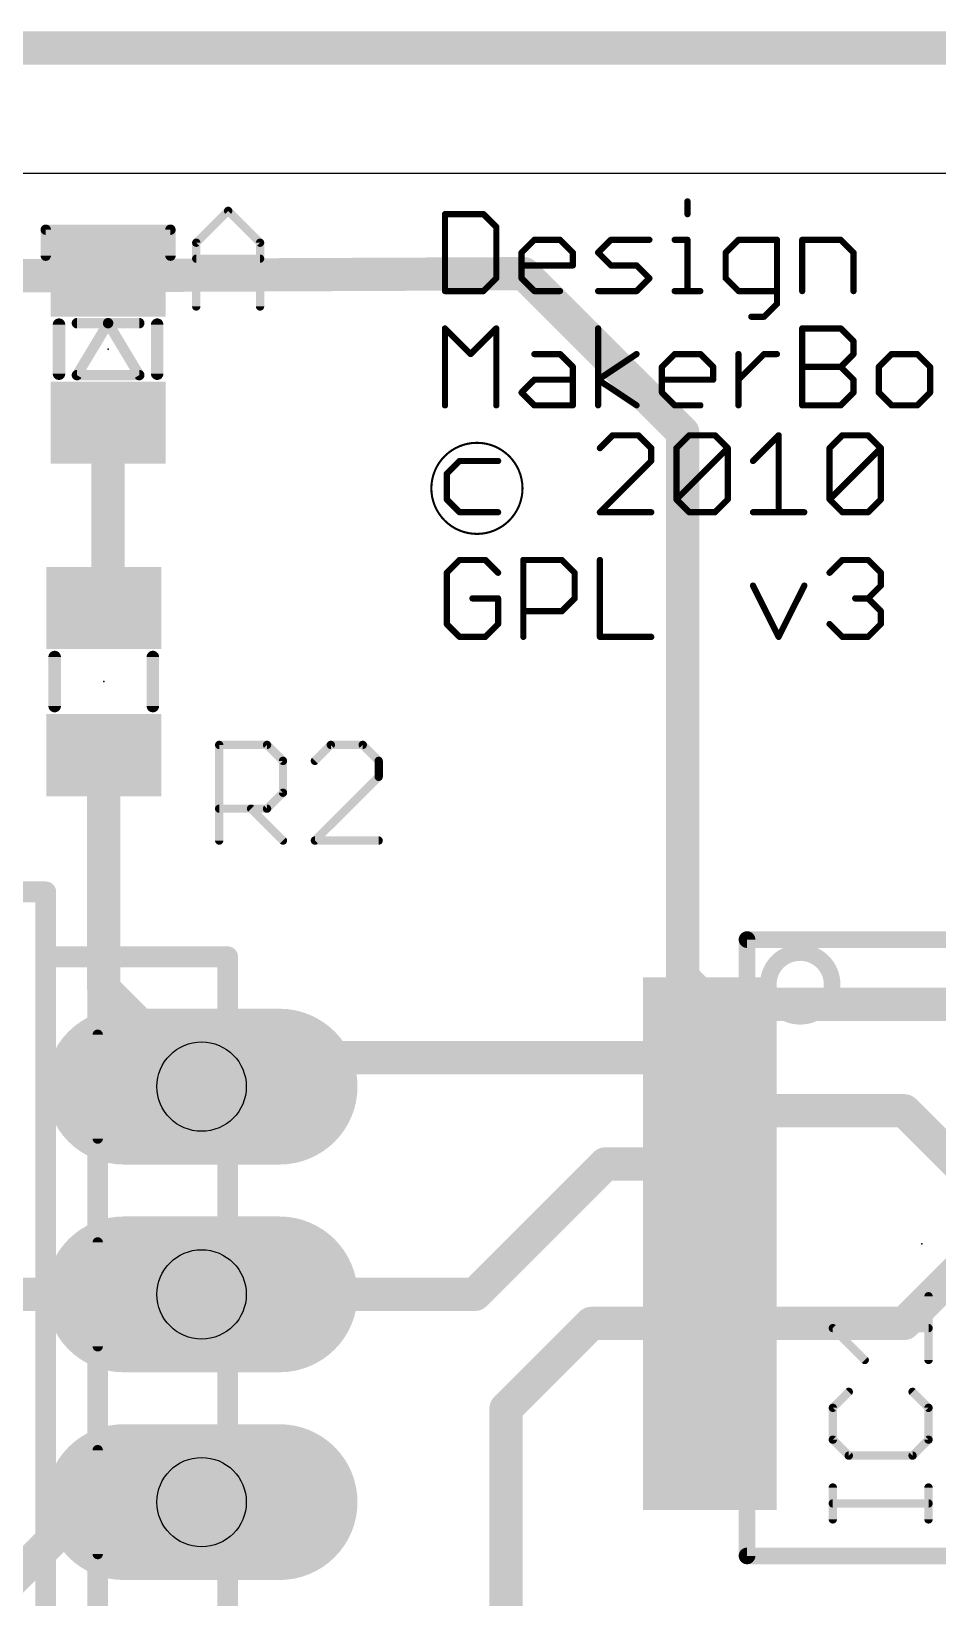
# Model space of a CAD drawing. Extents: x 16.3 to 54.1, y 16.1 to 48.5.
# Drawn here: x 28.49 to 39.56, y 29.31 to 48.46 of the extents above; entities that cross this region are included whole.
import ezdxf

# ---------------------------------------------------------------- set-up
doc = ezdxf.new("R2010")
doc.units = 0
for name, color, linetype in [('1', 14, 'CONTINUOUS'), ('16', 174, 'CONTINUOUS'), ('17', 94, 'CONTINUOUS'), ('20', 178, 'CONTINUOUS'), ('21', 251, 'CONTINUOUS'), ('23', 178, 'CONTINUOUS'), ('25', 251, 'CONTINUOUS'), ('29', 251, 'CONTINUOUS'), ('30', 251, 'CONTINUOUS'), ('31', 251, 'CONTINUOUS'), ('44', 251, 'CONTINUOUS'), ('49', 251, 'CONTINUOUS'), ('51', 251, 'CONTINUOUS')]:
    doc.layers.add(name, color=color, linetype=linetype)

# ---------------------------------------------------------------- blocks, each defined once
blk = doc.blocks.new('RECT')
blk.add_solid([(-0.5, -0.5), (0.5, -0.5), (-0.5, 0.5), (0.5, 0.5)])
blk = doc.blocks.new('LONGP100')
at = {"const_width": 1}
blk.add_lwpolyline([(-0.5, 0), (0.5, 0)], dxfattribs=at)
at = {"const_width": 0.5}
for points in [[(-0.5, 0.25, 1), (-0.5, -0.25)], [(0.5, -0.25, 1), (0.5, 0.25)]]:
    blk.add_lwpolyline(points, format="xyb", dxfattribs=at)

msp = doc.modelspace()

# ---------------------------------------------------------------- linework, layer by layer
at = {"layer": '1', "const_width": 0.4064}
for points in [[(16.51, 48.26), (53.34, 48.26)], [(29.427, 45.477), (26.961, 45.477)], [(34.51, 45.5), (29.427, 45.477)], [(36.449, 43.561), (34.51, 45.5)], [(29.427, 41.416), (29.427, 43.677)], [(36.449, 36.896), (36.449, 43.561)], [(29.374, 41.413), (29.427, 41.416)], [(29.374, 36.756), (29.374, 39.613)], [(36.78, 36.565), (36.449, 36.896)], [(29.374, 36.756), (30.57, 35.56)], [(42.84, 36.565), (36.78, 36.565)], [(30.57, 35.56), (30.925, 35.915)], [(30.925, 35.915), (36.78, 35.915)], [(39.157, 35.265), (36.78, 35.265)], [(40.457, 33.965), (39.157, 35.265)], [(33.909, 33.02), (35.504, 34.615)], [(35.504, 34.615), (36.78, 34.615)], [(39.157, 32.665), (40.457, 33.965)], [(28.067, 33.02), (30.57, 33.02)], [(30.57, 33.02), (33.909, 33.02)], [(34.29, 31.623), (35.332, 32.665)], [(35.332, 32.665), (36.78, 32.665)], [(36.78, 32.665), (39.157, 32.665)], [(34.29, 28.575), (34.29, 31.623)], [(27.686, 28.956), (29.21, 30.48)], [(29.21, 30.48), (30.57, 30.48)]]:
    msp.add_lwpolyline(points, dxfattribs=at)
at = {"layer": '1', "const_width": 0.2032}
for points in [[(29.4265, 45.5786, 1), (29.4275, 45.3754)], [(29.427, 45.3754, 1), (29.427, 45.5786)], [(34.5818, 45.5718, 1), (34.4382, 45.4282)], [(34.5105, 45.3984, 1), (34.5095, 45.6016)], [(29.5286, 43.677, 1), (29.3254, 43.677)], [(36.5506, 43.561, 1), (36.3474, 43.561)], [(36.3772, 43.4892, 1), (36.5208, 43.6328)], [(29.3683, 41.5144, 1), (29.3797, 41.3116)], [(29.4327, 41.3146, 1), (29.4213, 41.5174)], [(29.3254, 41.416, 1), (29.5286, 41.416)], [(29.4756, 39.613, 1), (29.2724, 39.613)], [(36.3474, 36.896, 1), (36.5506, 36.896)], [(36.5208, 36.9678, 1), (36.3772, 36.8242)], [(29.2724, 36.756, 1), (29.4756, 36.756)], [(29.4458, 36.8278, 1), (29.3022, 36.6842)], [(36.78, 36.6666, 1), (36.78, 36.4634)], [(36.7082, 36.4932, 1), (36.8518, 36.6368)], [(30.925, 36.0166, 1), (30.925, 35.8134)], [(30.9968, 35.8432, 1), (30.8532, 35.9868)], [(36.78, 35.8134, 1), (36.78, 36.0166)], [(30.4982, 35.6318, 1), (30.6418, 35.4882)], [(30.4982, 35.4882, 1), (30.6418, 35.6318)], [(36.78, 35.3666, 1), (36.78, 35.1634)], [(39.2288, 35.3368, 1), (39.0852, 35.1932)], [(39.157, 35.1634, 1), (39.157, 35.3666)], [(35.504, 34.7166, 1), (35.504, 34.5134)], [(35.5758, 34.5432, 1), (35.4322, 34.6868)], [(36.78, 34.5134, 1), (36.78, 34.7166)], [(30.57, 33.1216, 1), (30.57, 32.9184)], [(30.57, 32.9184, 1), (30.57, 33.1216)], [(33.8372, 33.0918, 1), (33.9808, 32.9482)], [(33.909, 32.9184, 1), (33.909, 33.1216)], [(35.332, 32.7666, 1), (35.332, 32.5634)], [(35.4038, 32.5932, 1), (35.2602, 32.7368)], [(36.78, 32.7666, 1), (36.78, 32.5634)], [(36.78, 32.5634, 1), (36.78, 32.7666)], [(39.0852, 32.7368, 1), (39.2288, 32.5932)], [(39.157, 32.5634, 1), (39.157, 32.7666)], [(34.3916, 31.623, 1), (34.1884, 31.623)], [(34.2182, 31.6948, 1), (34.3618, 31.5512)], [(29.21, 30.5816, 1), (29.21, 30.3784)], [(29.2818, 30.4082, 1), (29.1382, 30.5518)], [(30.57, 30.3784, 1), (30.57, 30.5816)]]:
    msp.add_lwpolyline(points, format="xyb", dxfattribs=at)
at = {"layer": '16', "const_width": 0.4064}
msp.add_lwpolyline([(16.51, 48.26), (53.34, 48.26)], dxfattribs=at)
at = {"layer": '20'}
msp.add_line((53.518, 46.726), (18.124, 46.726), dxfattribs=at)
at = {"layer": '21'}
for points, const_width in [([(36.5074, 46.3845), (36.5074, 46.2277)], 0.0762), ([(33.5441, 46.2277), (33.5441, 45.2871)], 0.0762), ([(34.0144, 46.2277), (33.5441, 46.2277)], 0.0762), ([(34.1712, 46.0709), (34.0144, 46.2277)], 0.0762), ([(28.665, 45.72), (28.665, 46.0375)], 0.127), ([(28.665, 46.0375), (30.189, 46.0375)], 0.127), ([(30.189, 46.0375), (30.189, 45.72)], 0.127), ([(34.1712, 45.4439), (34.1712, 46.0709)], 0.0762), ([(34.4796, 45.7574), (34.6364, 45.9142)], 0.0762), ([(34.4796, 45.4439), (34.4796, 45.7574)], 0.0762), ([(34.6364, 45.9142), (34.9499, 45.9142)], 0.0762), ([(34.9499, 45.9142), (35.1067, 45.7574)], 0.0762), ([(35.1067, 45.7574), (35.1067, 45.6006)], 0.0762), ([(35.4151, 45.7574), (35.5719, 45.9142)], 0.0762), ([(35.5719, 45.6006), (35.4151, 45.7574)], 0.0762), ([(35.5719, 45.9142), (36.0422, 45.9142)], 0.0762), ([(36.3507, 45.9142), (36.5074, 45.9142)], 0.0762), ([(36.5074, 45.9142), (36.5074, 45.2871)], 0.0762), ([(37.1311, 45.9142), (36.9743, 45.7574)], 0.0762), ([(36.9743, 45.7574), (36.9743, 45.4439)], 0.0762), ([(37.6014, 45.9142), (37.1311, 45.9142)], 0.0762), ([(37.6014, 45.1303), (37.6014, 45.9142)], 0.0762), ([(37.9099, 45.2871), (37.9099, 45.9142)], 0.0762), ([(37.9099, 45.9142), (38.3802, 45.9142)], 0.0762), ([(38.3802, 45.9142), (38.5369, 45.7574)], 0.0762), ([(38.5369, 45.7574), (38.5369, 45.2871)], 0.0762), ([(35.1067, 45.6006), (34.4796, 45.6006)], 0.0762), ([(35.8854, 45.6006), (35.5719, 45.6006)], 0.0762), ([(36.0422, 45.4439), (35.8854, 45.6006)], 0.0762), ([(34.0144, 45.2871), (34.1712, 45.4439)], 0.0762), ([(34.6364, 45.2871), (34.4796, 45.4439)], 0.0762), ([(35.8854, 45.2871), (36.0422, 45.4439)], 0.0762), ([(36.9743, 45.4439), (37.1311, 45.2871)], 0.0762), ([(33.5441, 45.2871), (34.0144, 45.2871)], 0.0762), ([(34.9499, 45.2871), (34.6364, 45.2871)], 0.0762), ([(35.4151, 45.2871), (35.8854, 45.2871)], 0.0762), ([(36.3507, 45.2871), (36.6642, 45.2871)], 0.0762), ([(37.1311, 45.2871), (37.6014, 45.2871)], 0.0762), ([(37.2879, 44.9736), (37.4446, 44.9736)], 0.0762), ([(37.4446, 44.9736), (37.6014, 45.1303)], 0.0762), ([(28.827, 44.277), (28.827, 44.877)], 0.1524), ([(29.427, 44.8945), (29.046, 44.8945)], 0.127), ([(29.427, 44.8945), (29.046, 44.2595)], 0.127), ([(29.808, 44.8945), (29.427, 44.8945)], 0.127), ([(29.808, 44.2595), (29.427, 44.8945)], 0.127), ([(30.027, 44.277), (30.027, 44.877)], 0.1524), ([(33.5441, 43.8901), (33.5441, 44.8307)], 0.0762), ([(33.5441, 44.8307), (33.8576, 44.5172)], 0.0762), ([(33.8576, 44.5172), (34.1712, 44.8307)], 0.0762), ([(34.1712, 44.8307), (34.1712, 43.8901)], 0.0762), ([(35.4151, 43.8901), (35.4151, 44.8307)], 0.0762), ([(37.9098, 43.8901), (37.9098, 44.8307)], 0.0762), ([(37.9098, 44.8307), (38.3802, 44.8307)], 0.0762), ([(38.3802, 44.8307), (38.5369, 44.6739)], 0.0762), ([(38.5369, 44.6739), (38.5369, 44.5172)], 0.0762), ([(34.6364, 44.5172), (34.9499, 44.5172)], 0.0762), ([(34.9499, 44.5172), (35.1067, 44.3604)], 0.0762), ([(35.4151, 44.2036), (35.8854, 44.5172)], 0.0762), ([(36.1947, 44.3604), (36.3515, 44.5172)], 0.0762), ([(36.3515, 44.5172), (36.665, 44.5172)], 0.0762), ([(36.665, 44.5172), (36.8218, 44.3604)], 0.0762), ([(37.1303, 43.8901), (37.1303, 44.5172)], 0.0762), ([(37.1303, 44.2036), (37.4438, 44.5172)], 0.0762), ([(37.4438, 44.5172), (37.6006, 44.5172)], 0.0762), ([(38.5369, 44.5172), (38.3802, 44.3604)], 0.0762), ([(39.0021, 44.5172), (38.8454, 44.3604)], 0.0762), ([(39.3157, 44.5172), (39.0021, 44.5172)], 0.0762), ([(39.4724, 44.3604), (39.3157, 44.5172)], 0.0762), ([(29.046, 44.2595), (29.808, 44.2595)], 0.127), ([(34.4796, 44.0469), (34.6364, 44.2036)], 0.0762), ([(34.6364, 44.2036), (35.1067, 44.2036)], 0.0762), ([(35.1067, 44.3604), (35.1067, 43.8901)], 0.0762), ([(35.8854, 43.8901), (35.4151, 44.2036)], 0.0762), ([(36.1947, 44.0469), (36.1947, 44.3604)], 0.0762), ([(36.8218, 44.2036), (36.1947, 44.2036)], 0.0762), ([(36.8218, 44.3604), (36.8218, 44.2036)], 0.0762), ([(37.9098, 44.3604), (38.3802, 44.3604)], 0.0762), ([(38.3802, 44.3604), (38.5369, 44.2036)], 0.0762), ([(38.5369, 44.2036), (38.5369, 44.0469)], 0.0762), ([(38.8454, 44.3604), (38.8454, 44.0469)], 0.0762), ([(39.4724, 44.0469), (39.4724, 44.3604)], 0.0762), ([(34.6364, 43.8901), (34.4796, 44.0469)], 0.0762), ([(36.3515, 43.8901), (36.1947, 44.0469)], 0.0762), ([(38.5369, 44.0469), (38.3802, 43.8901)], 0.0762), ([(38.8454, 44.0469), (39.0021, 43.8901)], 0.0762), ([(39.3157, 43.8901), (39.4724, 44.0469)], 0.0762), ([(35.1067, 43.8901), (34.6364, 43.8901)], 0.0762), ([(36.665, 43.8901), (36.3515, 43.8901)], 0.0762), ([(38.3802, 43.8901), (37.9098, 43.8901)], 0.0762), ([(39.0021, 43.8901), (39.3157, 43.8901)], 0.0762), ([(35.5939, 43.5237), (35.4371, 43.3669)], 0.0762), ([(35.9074, 43.5237), (35.5939, 43.5237)], 0.0762), ([(36.0642, 43.3669), (35.9074, 43.5237)], 0.0762), ([(36.3727, 43.3669), (36.5294, 43.5237)], 0.0762), ([(36.5294, 43.5237), (36.843, 43.5237)], 0.0762), ([(36.843, 43.5237), (36.9997, 43.3669)], 0.0762), ([(37.3082, 43.2102), (37.6217, 43.5237)], 0.0762), ([(37.6217, 43.5237), (37.6217, 42.5831)], 0.0762), ([(38.2437, 43.3669), (38.4005, 43.5237)], 0.0762), ([(38.4005, 43.5237), (38.714, 43.5237)], 0.0762), ([(38.714, 43.5237), (38.8708, 43.3669)], 0.0762), ([(36.0642, 43.2102), (36.0642, 43.3669)], 0.0762), ([(36.3727, 42.7399), (36.3727, 43.3669)], 0.0762), ([(36.3727, 42.7399), (36.9997, 43.3669)], 0.0762), ([(36.9997, 43.3669), (36.9997, 42.7399)], 0.0762), ([(38.2437, 42.7399), (38.2437, 43.3669)], 0.0762), ([(38.2437, 42.7399), (38.8708, 43.3669)], 0.0762), ([(38.8708, 43.3669), (38.8708, 42.7399)], 0.0762), ([(33.7229, 43.2102), (33.5661, 43.0534)], 0.0762), ([(33.5661, 43.0534), (33.5661, 42.7399)], 0.0762), ([(34.1932, 43.2102), (33.7229, 43.2102)], 0.0762), ([(35.4371, 42.5831), (36.0642, 43.2102)], 0.0762), ([(33.5661, 42.7399), (33.7229, 42.5831)], 0.0762), ([(36.5294, 42.5831), (36.3727, 42.7399)], 0.0762), ([(36.9997, 42.7399), (36.843, 42.5831)], 0.0762), ([(38.4005, 42.5831), (38.2437, 42.7399)], 0.0762), ([(38.8708, 42.7399), (38.714, 42.5831)], 0.0762), ([(33.7229, 42.5831), (34.1932, 42.5831)], 0.0762), ([(36.0642, 42.5831), (35.4371, 42.5831)], 0.0762), ([(36.843, 42.5831), (36.5294, 42.5831)], 0.0762), ([(37.3082, 42.5831), (37.9352, 42.5831)], 0.0762), ([(38.714, 42.5831), (38.4005, 42.5831)], 0.0762), ([(33.7229, 41.9997), (33.5661, 41.8429)], 0.0762), ([(34.0364, 41.9997), (33.7229, 41.9997)], 0.0762), ([(34.1932, 41.8429), (34.0364, 41.9997)], 0.0762), ([(34.5016, 41.0591), (34.5016, 41.9997)], 0.0762), ([(34.5016, 41.9997), (34.9719, 41.9997)], 0.0762), ([(34.9719, 41.9997), (35.1287, 41.8429)], 0.0762), ([(35.4371, 41.9997), (35.4371, 41.0591)], 0.0762), ([(38.2437, 41.8429), (38.4005, 41.9997)], 0.0762), ([(38.4005, 41.9997), (38.714, 41.9997)], 0.0762), ([(38.714, 41.9997), (38.8708, 41.8429)], 0.0762), ([(33.5661, 41.8429), (33.5661, 41.2159)], 0.0762), ([(35.1287, 41.8429), (35.1287, 41.5294)], 0.0762), ([(38.8708, 41.8429), (38.8708, 41.6862)], 0.0762), ([(34.1932, 41.5294), (33.8796, 41.5294)], 0.0762), ([(34.1932, 41.2159), (34.1932, 41.5294)], 0.0762), ([(35.1287, 41.5294), (34.9719, 41.3726)], 0.0762), ([(37.3082, 41.6862), (37.6217, 41.0591)], 0.0762), ([(37.6217, 41.0591), (37.9352, 41.6862)], 0.0762), ([(38.714, 41.5294), (38.5572, 41.5294)], 0.0762), ([(38.8708, 41.6862), (38.714, 41.5294)], 0.0762), ([(38.714, 41.5294), (38.8708, 41.3726)], 0.0762), ([(34.9719, 41.3726), (34.5016, 41.3726)], 0.0762), ([(38.8708, 41.3726), (38.8708, 41.2159)], 0.0762), ([(33.5661, 41.2159), (33.7229, 41.0591)], 0.0762), ([(34.0364, 41.0591), (34.1932, 41.2159)], 0.0762), ([(38.4005, 41.0591), (38.2437, 41.2159)], 0.0762), ([(38.8708, 41.2159), (38.714, 41.0591)], 0.0762), ([(33.7229, 41.0591), (34.0364, 41.0591)], 0.0762), ([(35.4371, 41.0591), (36.0642, 41.0591)], 0.0762), ([(38.714, 41.0591), (38.4005, 41.0591)], 0.0762), ([(28.774, 40.813), (28.774, 40.213)], 0.1524), ([(29.974, 40.813), (29.974, 40.213)], 0.1524), ([(28.665, 37.9413), (17.0762, 37.9413)], 0.254), ([(28.665, 25.5587), (28.665, 37.9413)], 0.254), ([(37.235, 37.358), (42.385, 37.358)], 0.2032), ([(42.385, 29.822), (37.235, 29.822)], 0.2032)]:
    msp.add_lwpolyline(points, dxfattribs=dict(at, const_width=const_width))
for points, const_width in [([(36.5265, 46.3845, 1), (36.4884, 46.3845)], 0.0381), ([(33.5441, 46.2468, 1), (33.5441, 46.2087)], 0.0381), ([(33.5632, 46.2277, 1), (33.5251, 46.2277)], 0.0381), ([(34.0279, 46.2412, 1), (34.0009, 46.2142)], 0.0381), ([(34.0144, 46.2087, 1), (34.0144, 46.2468)], 0.0381), ([(36.4884, 46.2277, 1), (36.5265, 46.2277)], 0.0381), ([(28.665, 46.0693, 1), (28.665, 46.0057)], 0.0635), ([(28.6968, 46.0375, 1), (28.6333, 46.0375)], 0.0635), ([(30.2207, 46.0375, 1), (30.1573, 46.0375)], 0.0635), ([(30.189, 46.0057, 1), (30.189, 46.0693)], 0.0635), ([(34.1902, 46.0709, 1), (34.1521, 46.0709)], 0.0381), ([(34.1577, 46.0575, 1), (34.1846, 46.0844)], 0.0381), ([(34.4987, 45.7574, 1), (34.4606, 45.7574)], 0.0381), ([(34.4661, 45.7709, 1), (34.4931, 45.7439)], 0.0381), ([(34.6364, 45.9332, 1), (34.6364, 45.8951)], 0.0381), ([(34.6499, 45.9007, 1), (34.6229, 45.9276)], 0.0381), ([(34.9634, 45.9276, 1), (34.9364, 45.9007)], 0.0381), ([(34.9499, 45.8951, 1), (34.9499, 45.9332)], 0.0381), ([(35.1257, 45.7574, 1), (35.0876, 45.7574)], 0.0381), ([(35.0932, 45.7439, 1), (35.1202, 45.7709)], 0.0381), ([(35.4286, 45.7709, 1), (35.4017, 45.7439)], 0.0381), ([(35.4017, 45.7709, 1), (35.4286, 45.7439)], 0.0381), ([(35.5719, 45.9332, 1), (35.5719, 45.8951)], 0.0381), ([(35.5854, 45.9007, 1), (35.5584, 45.9276)], 0.0381), ([(36.0422, 45.8951, 1), (36.0422, 45.9332)], 0.0381), ([(36.3507, 45.9332, 1), (36.3507, 45.8951)], 0.0381), ([(36.5265, 45.9142, 1), (36.4884, 45.9142)], 0.0381), ([(36.5074, 45.8951, 1), (36.5074, 45.9332)], 0.0381), ([(36.9609, 45.7709, 1), (36.9878, 45.7439)], 0.0381), ([(36.9934, 45.7574, 1), (36.9553, 45.7574)], 0.0381), ([(37.1311, 45.9332, 1), (37.1311, 45.8951)], 0.0381), ([(37.1446, 45.9007, 1), (37.1176, 45.9276)], 0.0381), ([(37.6205, 45.9142, 1), (37.5824, 45.9142)], 0.0381), ([(37.6014, 45.8951, 1), (37.6014, 45.9332)], 0.0381), ([(37.9289, 45.9142, 1), (37.8908, 45.9142)], 0.0381), ([(37.9099, 45.9332, 1), (37.9099, 45.8951)], 0.0381), ([(38.3936, 45.9276, 1), (38.3667, 45.9007)], 0.0381), ([(38.3802, 45.8951, 1), (38.3802, 45.9332)], 0.0381), ([(38.556, 45.7574, 1), (38.5179, 45.7574)], 0.0381), ([(38.5235, 45.7439, 1), (38.5504, 45.7709)], 0.0381), ([(28.6333, 45.72, 1), (28.6968, 45.72)], 0.0635), ([(30.1573, 45.72, 1), (30.2207, 45.72)], 0.0635), ([(34.4796, 45.6197, 1), (34.4796, 45.5816)], 0.0381), ([(35.0876, 45.6006, 1), (35.1257, 45.6006)], 0.0381), ([(35.1067, 45.5816, 1), (35.1067, 45.6197)], 0.0381), ([(35.5719, 45.6197, 1), (35.5719, 45.5816)], 0.0381), ([(35.5584, 45.5872, 1), (35.5854, 45.6141)], 0.0381), ([(35.8989, 45.6141, 1), (35.872, 45.5872)], 0.0381), ([(35.8854, 45.5816, 1), (35.8854, 45.6197)], 0.0381), ([(34.1521, 45.4439, 1), (34.1902, 45.4439)], 0.0381), ([(34.1846, 45.4304, 1), (34.1577, 45.4573)], 0.0381), ([(34.4931, 45.4573, 1), (34.4661, 45.4304)], 0.0381), ([(34.4606, 45.4439, 1), (34.4987, 45.4439)], 0.0381), ([(36.0557, 45.4304, 1), (36.0287, 45.4573)], 0.0381), ([(36.0287, 45.4304, 1), (36.0557, 45.4573)], 0.0381), ([(36.9878, 45.4573, 1), (36.9609, 45.4304)], 0.0381), ([(36.9553, 45.4439, 1), (36.9934, 45.4439)], 0.0381), ([(33.5441, 45.3062, 1), (33.5441, 45.2681)], 0.0381), ([(33.5251, 45.2871, 1), (33.5632, 45.2871)], 0.0381), ([(34.0009, 45.3006, 1), (34.0279, 45.2736)], 0.0381), ([(34.0144, 45.2681, 1), (34.0144, 45.3062)], 0.0381), ([(34.6364, 45.3062, 1), (34.6364, 45.2681)], 0.0381), ([(34.6229, 45.2736, 1), (34.6499, 45.3006)], 0.0381), ([(34.9499, 45.2681, 1), (34.9499, 45.3062)], 0.0381), ([(35.4151, 45.3062, 1), (35.4151, 45.2681)], 0.0381), ([(35.872, 45.3006, 1), (35.8989, 45.2736)], 0.0381), ([(35.8854, 45.2681, 1), (35.8854, 45.3062)], 0.0381), ([(36.3507, 45.3062, 1), (36.3507, 45.2681)], 0.0381), ([(36.4884, 45.2871, 1), (36.5265, 45.2871)], 0.0381), ([(36.6642, 45.2681, 1), (36.6642, 45.3062)], 0.0381), ([(37.1311, 45.3062, 1), (37.1311, 45.2681)], 0.0381), ([(37.1176, 45.2736, 1), (37.1446, 45.3006)], 0.0381), ([(37.6014, 45.2681, 1), (37.6014, 45.3062)], 0.0381), ([(37.8908, 45.2871, 1), (37.9289, 45.2871)], 0.0381), ([(38.5179, 45.2871, 1), (38.556, 45.2871)], 0.0381), ([(37.2879, 44.9926, 1), (37.2879, 44.9545)], 0.0381), ([(37.4446, 44.9545, 1), (37.4446, 44.9926)], 0.0381), ([(37.5824, 45.1303, 1), (37.6205, 45.1303)], 0.0381), ([(37.6149, 45.1169, 1), (37.5879, 45.1438)], 0.0381), ([(28.8651, 44.877, 1), (28.7889, 44.877)], 0.0762), ([(29.046, 44.9263, 1), (29.046, 44.8627)], 0.0635), ([(29.427, 44.9263, 1), (29.427, 44.8627)], 0.0635), ([(29.4542, 44.9108, 1), (29.3998, 44.8782)], 0.0635), ([(29.4542, 44.8782, 1), (29.3998, 44.9108)], 0.0635), ([(29.427, 44.8627, 1), (29.427, 44.9263)], 0.0635), ([(29.808, 44.8627, 1), (29.808, 44.9263)], 0.0635), ([(30.0651, 44.877, 1), (29.9889, 44.877)], 0.0762), ([(33.5576, 44.8442, 1), (33.5306, 44.8172)], 0.0381), ([(33.5632, 44.8307, 1), (33.5251, 44.8307)], 0.0381), ([(34.1902, 44.8307, 1), (34.1521, 44.8307)], 0.0381), ([(34.1846, 44.8172, 1), (34.1577, 44.8442)], 0.0381), ([(35.4342, 44.8307, 1), (35.3961, 44.8307)], 0.0381), ([(37.4312, 44.987, 1), (37.4581, 44.9601)], 0.0381), ([(37.9098, 44.8498, 1), (37.9098, 44.8117)], 0.0381), ([(37.9289, 44.8307, 1), (37.8908, 44.8307)], 0.0381), ([(38.3936, 44.8442, 1), (38.3667, 44.8172)], 0.0381), ([(38.3802, 44.8117, 1), (38.3802, 44.8498)], 0.0381), ([(38.556, 44.6739, 1), (38.5179, 44.6739)], 0.0381), ([(38.5234, 44.6605, 1), (38.5504, 44.6874)], 0.0381), ([(33.8442, 44.5306, 1), (33.8711, 44.5037)], 0.0381), ([(33.8442, 44.5037, 1), (33.8711, 44.5306)], 0.0381), ([(34.6364, 44.5362, 1), (34.6364, 44.4981)], 0.0381), ([(34.9634, 44.5306, 1), (34.9364, 44.5037)], 0.0381), ([(34.9499, 44.4981, 1), (34.9499, 44.5362)], 0.0381), ([(35.896, 44.5013, 1), (35.8749, 44.533)], 0.0381), ([(36.3515, 44.5362, 1), (36.3515, 44.4981)], 0.0381), ([(36.365, 44.5037, 1), (36.338, 44.5306)], 0.0381), ([(36.6785, 44.5306, 1), (36.6516, 44.5037)], 0.0381), ([(36.665, 44.4981, 1), (36.665, 44.5362)], 0.0381), ([(37.1493, 44.5172, 1), (37.1112, 44.5172)], 0.0381), ([(37.4438, 44.5362, 1), (37.4438, 44.4981)], 0.0381), ([(37.4573, 44.5037, 1), (37.4303, 44.5306)], 0.0381), ([(37.6006, 44.4981, 1), (37.6006, 44.5362)], 0.0381), ([(38.5179, 44.5172, 1), (38.556, 44.5172)], 0.0381), ([(38.5504, 44.5037, 1), (38.5234, 44.5306)], 0.0381), ([(39.0021, 44.5362, 1), (39.0021, 44.4981)], 0.0381), ([(39.0156, 44.5037, 1), (38.9887, 44.5306)], 0.0381), ([(39.3291, 44.5306, 1), (39.3022, 44.5037)], 0.0381), ([(39.3157, 44.4981, 1), (39.3157, 44.5362)], 0.0381), ([(28.7889, 44.277, 1), (28.8651, 44.277)], 0.0762), ([(29.046, 44.2913, 1), (29.046, 44.2278)], 0.0635), ([(29.0188, 44.2758, 1), (29.0732, 44.2432)], 0.0635), ([(29.7808, 44.2432, 1), (29.8352, 44.2758)], 0.0635), ([(29.808, 44.2278, 1), (29.808, 44.2913)], 0.0635), ([(29.9889, 44.277, 1), (30.0651, 44.277)], 0.0762), ([(34.6364, 44.2227, 1), (34.6364, 44.1846)], 0.0381), ([(34.6499, 44.1902, 1), (34.6229, 44.2171)], 0.0381), ([(35.1257, 44.3604, 1), (35.0876, 44.3604)], 0.0381), ([(35.0932, 44.3469, 1), (35.1202, 44.3739)], 0.0381), ([(35.1067, 44.1846, 1), (35.1067, 44.2227)], 0.0381), ([(35.4257, 44.2195, 1), (35.4046, 44.1878)], 0.0381), ([(36.2138, 44.3604, 1), (36.1757, 44.3604)], 0.0381), ([(36.1813, 44.3739, 1), (36.2082, 44.3469)], 0.0381), ([(36.1947, 44.2227, 1), (36.1947, 44.1846)], 0.0381), ([(36.8409, 44.3604, 1), (36.8028, 44.3604)], 0.0381), ([(36.8083, 44.3469, 1), (36.8353, 44.3739)], 0.0381), ([(36.8218, 44.1846, 1), (36.8218, 44.2227)], 0.0381), ([(37.9098, 44.3795, 1), (37.9098, 44.3414)], 0.0381), ([(38.3936, 44.3739, 1), (38.3667, 44.3469)], 0.0381), ([(38.3667, 44.3739, 1), (38.3936, 44.3469)], 0.0381), ([(38.3802, 44.3414, 1), (38.3802, 44.3795)], 0.0381), ([(38.556, 44.2036, 1), (38.5179, 44.2036)], 0.0381), ([(38.8319, 44.3739, 1), (38.8588, 44.3469)], 0.0381), ([(38.8644, 44.3604, 1), (38.8263, 44.3604)], 0.0381), ([(39.4915, 44.3604, 1), (39.4534, 44.3604)], 0.0381), ([(39.459, 44.3469, 1), (39.4859, 44.3739)], 0.0381), ([(34.4931, 44.0603, 1), (34.4661, 44.0334)], 0.0381), ([(34.4661, 44.0603, 1), (34.4931, 44.0334)], 0.0381), ([(35.4046, 44.2195, 1), (35.4257, 44.1878)], 0.0381), ([(36.1757, 44.0469, 1), (36.2138, 44.0469)], 0.0381), ([(36.2082, 44.0603, 1), (36.1813, 44.0334)], 0.0381), ([(36.8028, 44.2036, 1), (36.8409, 44.2036)], 0.0381), ([(37.1168, 44.2171, 1), (37.1437, 44.1902)], 0.0381), ([(38.5179, 44.0469, 1), (38.556, 44.0469)], 0.0381), ([(38.5234, 44.1902, 1), (38.5504, 44.2171)], 0.0381), ([(38.5504, 44.0334, 1), (38.5234, 44.0603)], 0.0381), ([(38.8588, 44.0603, 1), (38.8319, 44.0334)], 0.0381), ([(38.8263, 44.0469, 1), (38.8644, 44.0469)], 0.0381), ([(39.4534, 44.0469, 1), (39.4915, 44.0469)], 0.0381), ([(39.4859, 44.0334, 1), (39.459, 44.0603)], 0.0381), ([(33.5251, 43.8901, 1), (33.5632, 43.8901)], 0.0381), ([(34.1521, 43.8901, 1), (34.1902, 43.8901)], 0.0381), ([(34.6364, 43.9092, 1), (34.6364, 43.8711)], 0.0381), ([(34.6229, 43.8766, 1), (34.6499, 43.9036)], 0.0381), ([(35.0876, 43.8901, 1), (35.1257, 43.8901)], 0.0381), ([(35.1067, 43.8711, 1), (35.1067, 43.9092)], 0.0381), ([(35.3961, 43.8901, 1), (35.4342, 43.8901)], 0.0381), ([(35.8749, 43.8742, 1), (35.896, 43.906)], 0.0381), ([(36.3515, 43.9092, 1), (36.3515, 43.8711)], 0.0381), ([(36.338, 43.8766, 1), (36.365, 43.9036)], 0.0381), ([(36.665, 43.8711, 1), (36.665, 43.9092)], 0.0381), ([(37.1112, 43.8901, 1), (37.1493, 43.8901)], 0.0381), ([(37.9098, 43.9092, 1), (37.9098, 43.8711)], 0.0381), ([(37.8908, 43.8901, 1), (37.9289, 43.8901)], 0.0381), ([(38.3667, 43.9036, 1), (38.3936, 43.8766)], 0.0381), ([(38.3802, 43.8711, 1), (38.3802, 43.9092)], 0.0381), ([(39.0021, 43.9092, 1), (39.0021, 43.8711)], 0.0381), ([(38.9887, 43.8766, 1), (39.0156, 43.9036)], 0.0381), ([(39.3022, 43.9036, 1), (39.3291, 43.8766)], 0.0381), ([(39.3157, 43.8711, 1), (39.3157, 43.9092)], 0.0381), ([(35.5939, 43.5428, 1), (35.5939, 43.5047)], 0.0381), ([(35.6074, 43.5102, 1), (35.5804, 43.5372)], 0.0381), ([(35.9209, 43.5372, 1), (35.894, 43.5102)], 0.0381), ([(35.9074, 43.5047, 1), (35.9074, 43.5428)], 0.0381), ([(36.5294, 43.5428, 1), (36.5294, 43.5047)], 0.0381), ([(36.5429, 43.5102, 1), (36.516, 43.5372)], 0.0381), ([(36.8564, 43.5372, 1), (36.8295, 43.5102)], 0.0381), ([(36.843, 43.5047, 1), (36.843, 43.5428)], 0.0381), ([(37.6408, 43.5237, 1), (37.6027, 43.5237)], 0.0381), ([(37.6352, 43.5102, 1), (37.6082, 43.5372)], 0.0381), ([(38.4005, 43.5428, 1), (38.4005, 43.5047)], 0.0381), ([(38.4139, 43.5102, 1), (38.387, 43.5372)], 0.0381), ([(38.7275, 43.5372, 1), (38.7005, 43.5102)], 0.0381), ([(38.714, 43.5047, 1), (38.714, 43.5428)], 0.0381), ([(33.9344, 42.3182, 1), (33.9344, 43.4322, 1), (33.9344, 42.3182)], 0.0254), ([(35.4237, 43.3804, 1), (35.4506, 43.3535)], 0.0381), ([(36.0833, 43.3669, 1), (36.0452, 43.3669)], 0.0381), ([(36.0507, 43.3535, 1), (36.0777, 43.3804)], 0.0381), ([(36.3917, 43.3669, 1), (36.3536, 43.3669)], 0.0381), ([(36.3592, 43.3804, 1), (36.3861, 43.3535)], 0.0381), ([(37.0188, 43.3669, 1), (36.9807, 43.3669)], 0.0381), ([(37.0132, 43.3535, 1), (36.9863, 43.3804)], 0.0381), ([(36.9863, 43.3535, 1), (37.0132, 43.3804)], 0.0381), ([(38.2627, 43.3669, 1), (38.2246, 43.3669)], 0.0381), ([(38.2302, 43.3804, 1), (38.2572, 43.3535)], 0.0381), ([(38.8898, 43.3669, 1), (38.8517, 43.3669)], 0.0381), ([(38.8842, 43.3535, 1), (38.8573, 43.3804)], 0.0381), ([(38.8573, 43.3535, 1), (38.8842, 43.3804)], 0.0381), ([(33.5851, 43.0534, 1), (33.547, 43.0534)], 0.0381), ([(33.7229, 43.2292, 1), (33.7229, 43.1911)], 0.0381), ([(33.7363, 43.1967, 1), (33.7094, 43.2236)], 0.0381), ([(34.1932, 43.1911, 1), (34.1932, 43.2292)], 0.0381), ([(36.0452, 43.2102, 1), (36.0833, 43.2102)], 0.0381), ([(36.0777, 43.1967, 1), (36.0507, 43.2236)], 0.0381), ([(37.2947, 43.2236, 1), (37.3216, 43.1967)], 0.0381), ([(33.5526, 43.0669, 1), (33.5796, 43.0399)], 0.0381), ([(33.547, 42.7399, 1), (33.5851, 42.7399)], 0.0381), ([(33.5796, 42.7533, 1), (33.5526, 42.7264)], 0.0381), ([(36.3861, 42.7533, 1), (36.3592, 42.7264)], 0.0381), ([(36.3592, 42.7533, 1), (36.3861, 42.7264)], 0.0381), ([(36.3536, 42.7399, 1), (36.3917, 42.7399)], 0.0381), ([(36.9807, 42.7399, 1), (37.0188, 42.7399)], 0.0381), ([(37.0132, 42.7264, 1), (36.9863, 42.7533)], 0.0381), ([(38.2572, 42.7533, 1), (38.2302, 42.7264)], 0.0381), ([(38.2302, 42.7533, 1), (38.2572, 42.7264)], 0.0381), ([(38.2246, 42.7399, 1), (38.2627, 42.7399)], 0.0381), ([(38.8517, 42.7399, 1), (38.8898, 42.7399)], 0.0381), ([(38.8842, 42.7264, 1), (38.8573, 42.7533)], 0.0381), ([(33.7229, 42.6022, 1), (33.7229, 42.5641)], 0.0381), ([(33.7094, 42.5696, 1), (33.7363, 42.5966)], 0.0381), ([(34.1932, 42.5641, 1), (34.1932, 42.6022)], 0.0381), ([(35.4371, 42.6022, 1), (35.4371, 42.5641)], 0.0381), ([(35.4237, 42.5966, 1), (35.4506, 42.5696)], 0.0381), ([(36.0642, 42.5641, 1), (36.0642, 42.6022)], 0.0381), ([(36.5294, 42.6022, 1), (36.5294, 42.5641)], 0.0381), ([(36.516, 42.5696, 1), (36.5429, 42.5966)], 0.0381), ([(36.8295, 42.5966, 1), (36.8564, 42.5696)], 0.0381), ([(36.843, 42.5641, 1), (36.843, 42.6022)], 0.0381), ([(37.3082, 42.6022, 1), (37.3082, 42.5641)], 0.0381), ([(37.6027, 42.5831, 1), (37.6408, 42.5831)], 0.0381), ([(37.9352, 42.5641, 1), (37.9352, 42.6022)], 0.0381), ([(38.4005, 42.6022, 1), (38.4005, 42.5641)], 0.0381), ([(38.387, 42.5696, 1), (38.4139, 42.5966)], 0.0381), ([(38.7005, 42.5966, 1), (38.7275, 42.5696)], 0.0381), ([(38.714, 42.5641, 1), (38.714, 42.6022)], 0.0381), ([(33.7229, 42.0188, 1), (33.7229, 41.9807)], 0.0381), ([(33.7363, 41.9862, 1), (33.7094, 42.0132)], 0.0381), ([(34.0499, 42.0132, 1), (34.0229, 41.9862)], 0.0381), ([(34.0364, 41.9807, 1), (34.0364, 42.0188)], 0.0381), ([(34.5207, 41.9997, 1), (34.4826, 41.9997)], 0.0381), ([(34.5016, 42.0188, 1), (34.5016, 41.9807)], 0.0381), ([(34.9854, 42.0132, 1), (34.9584, 41.9862)], 0.0381), ([(34.9719, 41.9807, 1), (34.9719, 42.0188)], 0.0381), ([(35.4562, 41.9997, 1), (35.4181, 41.9997)], 0.0381), ([(38.4005, 42.0188, 1), (38.4005, 41.9807)], 0.0381), ([(38.4139, 41.9862, 1), (38.387, 42.0132)], 0.0381), ([(38.7275, 42.0132, 1), (38.7005, 41.9862)], 0.0381), ([(38.714, 41.9807, 1), (38.714, 42.0188)], 0.0381), ([(33.5851, 41.8429, 1), (33.547, 41.8429)], 0.0381), ([(33.5526, 41.8564, 1), (33.5796, 41.8295)], 0.0381), ([(34.1797, 41.8295, 1), (34.2066, 41.8564)], 0.0381), ([(35.1477, 41.8429, 1), (35.1096, 41.8429)], 0.0381), ([(35.1152, 41.8295, 1), (35.1422, 41.8564)], 0.0381), ([(38.2302, 41.8564, 1), (38.2572, 41.8295)], 0.0381), ([(38.8898, 41.8429, 1), (38.8517, 41.8429)], 0.0381), ([(38.8573, 41.8295, 1), (38.8842, 41.8564)], 0.0381), ([(33.8796, 41.5485, 1), (33.8796, 41.5104)], 0.0381), ([(34.2122, 41.5294, 1), (34.1741, 41.5294)], 0.0381), ([(34.1932, 41.5104, 1), (34.1932, 41.5485)], 0.0381), ([(35.1422, 41.5159, 1), (35.1152, 41.5429)], 0.0381), ([(37.3252, 41.6947, 1), (37.2911, 41.6776)], 0.0381), ([(37.9523, 41.6776, 1), (37.9182, 41.6947)], 0.0381), ([(38.5572, 41.5485, 1), (38.5572, 41.5104)], 0.0381), ([(38.7275, 41.5429, 1), (38.7005, 41.5159)], 0.0381), ([(38.7005, 41.5429, 1), (38.7275, 41.5159)], 0.0381), ([(38.714, 41.5104, 1), (38.714, 41.5485)], 0.0381), ([(38.8517, 41.6862, 1), (38.8898, 41.6862)], 0.0381), ([(38.8842, 41.6727, 1), (38.8573, 41.6996)], 0.0381), ([(34.5016, 41.3917, 1), (34.5016, 41.3536)], 0.0381), ([(34.9584, 41.3861, 1), (34.9854, 41.3592)], 0.0381), ([(34.9719, 41.3536, 1), (34.9719, 41.3917)], 0.0381), ([(35.1096, 41.5294, 1), (35.1477, 41.5294)], 0.0381), ([(38.8898, 41.3726, 1), (38.8517, 41.3726)], 0.0381), ([(38.8573, 41.3592, 1), (38.8842, 41.3861)], 0.0381), ([(33.547, 41.2159, 1), (33.5851, 41.2159)], 0.0381), ([(33.5796, 41.2293, 1), (33.5526, 41.2024)], 0.0381), ([(34.1741, 41.2159, 1), (34.2122, 41.2159)], 0.0381), ([(34.2066, 41.2024, 1), (34.1797, 41.2293)], 0.0381), ([(38.2572, 41.2293, 1), (38.2302, 41.2024)], 0.0381), ([(38.8517, 41.2159, 1), (38.8898, 41.2159)], 0.0381), ([(38.8842, 41.2024, 1), (38.8573, 41.2293)], 0.0381), ([(33.7229, 41.0782, 1), (33.7229, 41.0401)], 0.0381), ([(33.7094, 41.0456, 1), (33.7363, 41.0726)], 0.0381), ([(34.0229, 41.0726, 1), (34.0499, 41.0456)], 0.0381), ([(34.0364, 41.0401, 1), (34.0364, 41.0782)], 0.0381), ([(34.4826, 41.0591, 1), (34.5207, 41.0591)], 0.0381), ([(35.4371, 41.0782, 1), (35.4371, 41.0401)], 0.0381), ([(35.4181, 41.0591, 1), (35.4562, 41.0591)], 0.0381), ([(36.0642, 41.0401, 1), (36.0642, 41.0782)], 0.0381), ([(37.6047, 41.0676, 1), (37.6387, 41.0506)], 0.0381), ([(37.6047, 41.0506, 1), (37.6387, 41.0676)], 0.0381), ([(38.4005, 41.0782, 1), (38.4005, 41.0401)], 0.0381), ([(38.387, 41.0456, 1), (38.4139, 41.0726)], 0.0381), ([(38.7005, 41.0726, 1), (38.7275, 41.0456)], 0.0381), ([(38.714, 41.0401, 1), (38.714, 41.0782)], 0.0381), ([(28.8121, 40.813, 1), (28.7359, 40.813)], 0.0762), ([(30.0121, 40.813, 1), (29.9359, 40.813)], 0.0762), ([(28.7359, 40.213, 1), (28.8121, 40.213)], 0.0762), ([(29.9359, 40.213, 1), (30.0121, 40.213)], 0.0762), ([(28.7285, 37.9413, 1), (28.6015, 37.9413)], 0.127), ([(28.665, 37.8778, 1), (28.665, 38.0048)], 0.127), ([(37.235, 37.4088, 1), (37.235, 37.3072)], 0.1016), ([(37.885, 36.42, 1), (37.885, 37.2, 1), (37.885, 36.42)], 0.2032), ([(37.235, 29.8728, 1), (37.235, 29.7712)], 0.1016)]:
    msp.add_lwpolyline(points, format="xyb", dxfattribs=dict(at, const_width=const_width))
at = {"layer": '23'}
for p in [(29.427, 44.577), (29.374, 40.513), (39.37, 33.64)]:
    msp.add_point(p, dxfattribs=at)
at = {"layer": '25', "const_width": 0.1016}
for points in [[(30.5044, 45.8784), (30.8942, 46.2682)], [(30.8942, 46.2682), (31.284, 45.8784)], [(30.5044, 45.0988), (30.5044, 45.8784)], [(31.284, 45.8784), (31.284, 45.0988)], [(30.5044, 45.6835), (31.284, 45.6835)], [(30.7848, 38.5688), (30.7848, 39.7382)], [(30.7848, 39.7382), (31.3695, 39.7382)], [(31.3695, 39.7382), (31.5644, 39.5433)], [(32.1491, 39.7382), (31.9542, 39.5433)], [(32.5389, 39.7382), (32.1491, 39.7382)], [(32.7338, 39.5433), (32.5389, 39.7382)], [(31.5644, 39.5433), (31.5644, 39.1535)], [(32.7338, 39.3484), (32.7338, 39.5433)], [(31.9542, 38.5688), (32.7338, 39.3484)], [(31.5644, 39.1535), (31.3695, 38.9586)], [(31.3695, 38.9586), (30.7848, 38.9586)], [(31.1746, 38.9586), (31.5644, 38.5688)], [(32.7338, 38.5688), (31.9542, 38.5688)], [(39.4532, 32.2178), (39.4532, 32.9974)], [(38.6736, 32.2178), (38.2838, 32.6076)], [(38.2838, 32.6076), (39.4532, 32.6076)], [(38.4787, 31.828), (38.2838, 31.6331)], [(39.4532, 31.6331), (39.2583, 31.828)], [(38.2838, 31.6331), (38.2838, 31.2433)], [(39.4532, 31.2433), (39.4532, 31.6331)], [(38.2838, 31.2433), (38.4787, 31.0484)], [(39.2583, 31.0484), (39.4532, 31.2433)], [(38.4787, 31.0484), (39.2583, 31.0484)], [(38.2838, 30.2688), (38.2838, 30.6586)], [(39.4532, 30.2688), (39.4532, 30.6586)], [(39.4532, 30.4637), (38.2838, 30.4637)]]:
    msp.add_lwpolyline(points, dxfattribs=at)
at = {"layer": '25', "const_width": 0.0508}
for points in [[(30.9122, 46.2862, 1), (30.8762, 46.2502)], [(30.9122, 46.2502, 1), (30.8762, 46.2862)], [(30.4864, 45.8964, 1), (30.5224, 45.8604)], [(30.5298, 45.8784, 1), (30.479, 45.8784)], [(31.3094, 45.8784, 1), (31.2586, 45.8784)], [(31.266, 45.8604, 1), (31.302, 45.8964)], [(30.5044, 45.7089, 1), (30.5044, 45.6581)], [(31.284, 45.6581, 1), (31.284, 45.7089)], [(30.479, 45.0988, 1), (30.5298, 45.0988)], [(31.2586, 45.0988, 1), (31.3094, 45.0988)], [(30.8102, 39.7382, 1), (30.7594, 39.7382)], [(30.7848, 39.7636, 1), (30.7848, 39.7128)], [(31.3875, 39.7562, 1), (31.3515, 39.7202)], [(31.3695, 39.7128, 1), (31.3695, 39.7636)], [(32.1491, 39.7636, 1), (32.1491, 39.7128)], [(32.1671, 39.7202, 1), (32.1311, 39.7562)], [(32.5569, 39.7562, 1), (32.5209, 39.7202)], [(32.5389, 39.7128, 1), (32.5389, 39.7636)], [(31.5898, 39.5433, 1), (31.539, 39.5433)], [(31.5464, 39.5253, 1), (31.5824, 39.5613)], [(31.9362, 39.5613, 1), (31.9722, 39.5253)], [(32.7592, 39.5433, 1), (32.7084, 39.5433)], [(32.7158, 39.5253, 1), (32.7518, 39.5613)], [(32.7084, 39.3484, 1), (32.7592, 39.3484)], [(32.7518, 39.3304, 1), (32.7158, 39.3664)], [(31.539, 39.1535, 1), (31.5898, 39.1535)], [(31.5824, 39.1355, 1), (31.5464, 39.1715)], [(30.7848, 38.984, 1), (30.7848, 38.9332)], [(31.1926, 38.9766, 1), (31.1566, 38.9406)], [(31.3515, 38.9766, 1), (31.3875, 38.9406)], [(31.3695, 38.9332, 1), (31.3695, 38.984)], [(30.7594, 38.5688, 1), (30.8102, 38.5688)], [(31.5464, 38.5508, 1), (31.5824, 38.5868)], [(31.9362, 38.5868, 1), (31.9722, 38.5508)], [(31.9542, 38.5942, 1), (31.9542, 38.5434)], [(32.7338, 38.5434, 1), (32.7338, 38.5942)], [(39.4786, 32.9974, 1), (39.4278, 32.9974)], [(38.3018, 32.6256, 1), (38.2658, 32.5896)], [(38.2838, 32.633, 1), (38.2838, 32.5822)], [(39.4532, 32.5822, 1), (39.4532, 32.633)], [(38.6556, 32.1998, 1), (38.6916, 32.2358)], [(39.4278, 32.2178, 1), (39.4786, 32.2178)], [(38.4967, 31.81, 1), (38.4607, 31.846)], [(39.2763, 31.846, 1), (39.2403, 31.81)], [(38.2658, 31.6511, 1), (38.3018, 31.6151)], [(38.3092, 31.6331, 1), (38.2584, 31.6331)], [(39.4786, 31.6331, 1), (39.4278, 31.6331)], [(39.4352, 31.6151, 1), (39.4712, 31.6511)], [(38.3018, 31.2613, 1), (38.2658, 31.2253)], [(38.2584, 31.2433, 1), (38.3092, 31.2433)], [(39.4278, 31.2433, 1), (39.4786, 31.2433)], [(39.4712, 31.2253, 1), (39.4352, 31.2613)], [(38.4787, 31.0738, 1), (38.4787, 31.023)], [(38.4607, 31.0304, 1), (38.4967, 31.0664)], [(39.2403, 31.0664, 1), (39.2763, 31.0304)], [(39.2583, 31.023, 1), (39.2583, 31.0738)], [(38.3092, 30.6586, 1), (38.2584, 30.6586)], [(39.4786, 30.6586, 1), (39.4278, 30.6586)], [(38.2838, 30.4891, 1), (38.2838, 30.4383)], [(39.4532, 30.4383, 1), (39.4532, 30.4891)], [(38.2584, 30.2688, 1), (38.3092, 30.2688)], [(39.4278, 30.2688, 1), (39.4786, 30.2688)]]:
    msp.add_lwpolyline(points, format="xyb", dxfattribs=at)
at = {"layer": '44'}
for centre in [(30.57, 35.56), (30.57, 33.02), (30.57, 30.48)]:
    msp.add_circle(centre, 0.5461, dxfattribs=at)
at = {"layer": '51'}
for points, const_width in [([(37.235, 29.822), (37.235, 37.358)], 0.2032), ([(29.3, 37.1475), (28.665, 37.1475)], 0.254), ([(30.8875, 37.1475), (29.3, 37.1475)], 0.254), ([(29.3, 36.195), (29.3, 37.1475)], 0.254), ([(30.8875, 36.449), (30.8875, 37.1475)], 0.254), ([(29.3, 36.195), (30.6335, 36.195)], 0.254), ([(29.3, 34.925), (29.3, 36.195)], 0.127), ([(29.3, 33.655), (29.3, 34.925)], 0.254), ([(29.3, 34.925), (30.6335, 34.925)], 0.254), ([(30.8875, 34.671), (30.8875, 33.909)], 0.254), ([(29.3, 33.655), (30.6335, 33.655)], 0.254), ([(29.3, 32.385), (29.3, 33.655)], 0.127), ([(29.3, 31.115), (29.3, 32.385)], 0.254), ([(29.3, 32.385), (30.6335, 32.385)], 0.254), ([(30.8875, 32.131), (30.8875, 31.369)], 0.254), ([(29.3, 31.115), (30.6335, 31.115)], 0.254), ([(29.3, 29.845), (29.3, 31.115)], 0.127), ([(29.3, 28.575), (29.3, 29.845)], 0.254), ([(29.3, 29.845), (30.6335, 29.845)], 0.254), ([(30.8875, 29.591), (30.8875, 28.829)], 0.254)]:
    msp.add_lwpolyline(points, dxfattribs=dict(at, const_width=const_width))
for points, const_width in [([(37.2858, 37.358, 1), (37.1842, 37.358)], 0.1016), ([(28.665, 37.211, 1), (28.665, 37.084)], 0.127), ([(29.3, 37.211, 1), (29.3, 37.084)], 0.127), ([(29.3635, 37.1475, 1), (29.2365, 37.1475)], 0.127), ([(29.3, 37.084, 1), (29.3, 37.211)], 0.127), ([(30.951, 37.1475, 1), (30.824, 37.1475)], 0.127), ([(30.8875, 37.084, 1), (30.8875, 37.211)], 0.127), ([(30.6335, 36.195, 0.4142), (30.8875, 36.449)], 0.254), ([(30.951, 36.449, 1), (30.824, 36.449)], 0.127), ([(30.824, 36.449, 1), (30.951, 36.449)], 0.127), ([(29.3, 36.2585, 1), (29.3, 36.1315)], 0.127), ([(29.2365, 36.195, 1), (29.3635, 36.195)], 0.127), ([(29.3317, 36.195, 1), (29.2683, 36.195)], 0.0635), ([(30.6335, 36.2585, 1), (30.6335, 36.1315)], 0.127), ([(30.6335, 36.1315, 1), (30.6335, 36.2585)], 0.127), ([(29.3635, 34.925, 1), (29.2365, 34.925)], 0.127), ([(29.3, 34.9885, 1), (29.3, 34.8615)], 0.127), ([(30.8875, 34.671, 0.4142), (30.6335, 34.925)], 0.254), ([(30.6335, 34.9885, 1), (30.6335, 34.8615)], 0.127), ([(30.6335, 34.8615, 1), (30.6335, 34.9885)], 0.127), ([(29.2683, 34.925, 1), (29.3317, 34.925)], 0.0635), ([(30.951, 34.671, 1), (30.824, 34.671)], 0.127), ([(30.824, 34.671, 1), (30.951, 34.671)], 0.127), ([(30.6335, 33.655, 0.4142), (30.8875, 33.909)], 0.254), ([(30.951, 33.909, 1), (30.824, 33.909)], 0.127), ([(30.824, 33.909, 1), (30.951, 33.909)], 0.127), ([(29.3, 33.7185, 1), (29.3, 33.5915)], 0.127), ([(29.2365, 33.655, 1), (29.3635, 33.655)], 0.127), ([(29.3317, 33.655, 1), (29.2683, 33.655)], 0.0635), ([(30.6335, 33.7185, 1), (30.6335, 33.5915)], 0.127), ([(30.6335, 33.5915, 1), (30.6335, 33.7185)], 0.127), ([(29.3635, 32.385, 1), (29.2365, 32.385)], 0.127), ([(29.3, 32.4485, 1), (29.3, 32.3215)], 0.127), ([(29.2683, 32.385, 1), (29.3317, 32.385)], 0.0635), ([(30.8875, 32.131, 0.4142), (30.6335, 32.385)], 0.254), ([(30.6335, 32.4485, 1), (30.6335, 32.3215)], 0.127), ([(30.6335, 32.3215, 1), (30.6335, 32.4485)], 0.127), ([(30.951, 32.131, 1), (30.824, 32.131)], 0.127), ([(30.824, 32.131, 1), (30.951, 32.131)], 0.127), ([(30.6335, 31.115, 0.4142), (30.8875, 31.369)], 0.254), ([(30.951, 31.369, 1), (30.824, 31.369)], 0.127), ([(30.824, 31.369, 1), (30.951, 31.369)], 0.127), ([(29.3, 31.1785, 1), (29.3, 31.0515)], 0.127), ([(30.6335, 31.1785, 1), (30.6335, 31.0515)], 0.127), ([(30.6335, 31.0515, 1), (30.6335, 31.1785)], 0.127), ([(29.2365, 31.115, 1), (29.3635, 31.115)], 0.127), ([(29.3317, 31.115, 1), (29.2683, 31.115)], 0.0635), ([(29.3635, 29.845, 1), (29.2365, 29.845)], 0.127), ([(29.3, 29.9085, 1), (29.3, 29.7815)], 0.127), ([(29.2683, 29.845, 1), (29.3317, 29.845)], 0.0635), ([(30.8875, 29.591, 0.4142), (30.6335, 29.845)], 0.254), ([(30.6335, 29.9085, 1), (30.6335, 29.7815)], 0.127), ([(30.6335, 29.7815, 1), (30.6335, 29.9085)], 0.127), ([(30.951, 29.591, 1), (30.824, 29.591)], 0.127), ([(37.1842, 29.822, 1), (37.2858, 29.822)], 0.1016), ([(30.824, 29.591, 1), (30.951, 29.591)], 0.127)]:
    msp.add_lwpolyline(points, format="xyb", dxfattribs=dict(at, const_width=const_width))

# ---------------------------------------------------------------- block references
at = {"layer": '1'}
for p, xscale, yscale, rotation in [((29.427, 45.477), 0.8, 1.2, 90), ((29.427, 43.677), 0.8, 1.2, 90), ((29.374, 41.413), 0.8, 1.2, 270), ((29.374, 39.613), 0.8, 1.2, 270), ((36.78, 36.565), 0.46, 1.43, 270), ((36.78, 35.915), 0.46, 1.43, 270), ((36.78, 35.265), 0.46, 1.43, 270), ((36.78, 34.615), 0.46, 1.43, 270), ((36.78, 33.965), 0.46, 1.43, 270), ((36.78, 33.315), 0.46, 1.43, 270), ((36.78, 32.665), 0.46, 1.43, 270), ((36.78, 32.015), 0.46, 1.43, 270), ((36.78, 31.365), 0.46, 1.43, 270), ((36.78, 30.715), 0.46, 1.43, 270)]:
    msp.add_blockref('RECT', p, dxfattribs=dict(at, xscale=xscale, yscale=yscale, rotation=rotation))
at = {"layer": '17', "xscale": 1.7018, "yscale": 1.7018, "rotation": 180}
for p in [(30.57, 35.56), (30.57, 35.56), (30.57, 33.02), (30.57, 33.02), (30.57, 30.48), (30.57, 30.48)]:
    msp.add_blockref('LONGP100', p, dxfattribs=at)
at = {"layer": '29'}
for name, p, xscale, yscale, rotation in [('RECT', (29.427, 45.477), 1.0032, 1.4032, 90), ('RECT', (29.427, 43.677), 1.0032, 1.4032, 90), ('RECT', (29.374, 41.413), 1.0032, 1.4032, 270), ('RECT', (29.374, 39.613), 1.0032, 1.4032, 270), ('RECT', (36.78, 36.565), 0.6632, 1.6332, 270), ('LONGP100', (30.57, 35.56), 1.905, 1.905, 180), ('RECT', (36.78, 35.915), 0.6632, 1.6332, 270), ('RECT', (36.78, 35.265), 0.6632, 1.6332, 270), ('RECT', (36.78, 34.615), 0.6632, 1.6332, 270), ('RECT', (36.78, 33.965), 0.6632, 1.6332, 270), ('LONGP100', (30.57, 33.02), 1.905, 1.905, 180), ('RECT', (36.78, 33.315), 0.6632, 1.6332, 270), ('RECT', (36.78, 32.665), 0.6632, 1.6332, 270), ('RECT', (36.78, 32.015), 0.6632, 1.6332, 270), ('RECT', (36.78, 31.365), 0.6632, 1.6332, 270), ('LONGP100', (30.57, 30.48), 1.905, 1.905, 180), ('RECT', (36.78, 30.715), 0.6632, 1.6332, 270)]:
    msp.add_blockref(name, p, dxfattribs=dict(at, xscale=xscale, yscale=yscale, rotation=rotation))
at = {"layer": '30', "xscale": 1.905, "yscale": 1.905, "rotation": 180}
for p in [(30.57, 35.56), (30.57, 33.02), (30.57, 30.48)]:
    msp.add_blockref('LONGP100', p, dxfattribs=at)
at = {"layer": '31'}
for p, xscale, yscale, rotation in [((29.427, 45.477), 0.8, 1.2, 90), ((29.427, 43.677), 0.8, 1.2, 90), ((29.374, 41.413), 0.8, 1.2, 270), ((29.374, 39.613), 0.8, 1.2, 270), ((36.78, 36.565), 0.46, 1.43, 270), ((36.78, 35.915), 0.46, 1.43, 270), ((36.78, 35.265), 0.46, 1.43, 270), ((36.78, 34.615), 0.46, 1.43, 270), ((36.78, 33.965), 0.46, 1.43, 270), ((36.78, 33.315), 0.46, 1.43, 270), ((36.78, 32.665), 0.46, 1.43, 270), ((36.78, 32.015), 0.46, 1.43, 270), ((36.78, 31.365), 0.46, 1.43, 270), ((36.78, 30.715), 0.46, 1.43, 270)]:
    msp.add_blockref('RECT', p, dxfattribs=dict(at, xscale=xscale, yscale=yscale, rotation=rotation))
at = {"layer": '49', "xscale": 0.325, "rotation": 270}
for p, yscale in [((36.6013, 36.565), 1.0725), ((36.6013, 35.915), 1.0725), ((36.6013, 35.265), 1.0725), ((36.6013, 34.615), 1.0725), ((36.6013, 33.965), 1.0725), ((36.6013, 33.315), 1.0725), ((36.6013, 32.665), 1.0725), ((36.6013, 32.015), 1.0725), ((36.6013, 31.365), 1.0724), ((36.6013, 30.715), 1.0724)]:
    msp.add_blockref('RECT', p, dxfattribs=dict(at, yscale=yscale))
at = {"layer": '51', "xscale": 0.635, "yscale": 1.27, "rotation": 90}
for p in [(29.935, 35.56), (29.935, 33.02), (29.935, 30.48)]:
    msp.add_blockref('RECT', p, dxfattribs=at)

doc.saveas('drawing.dxf')
